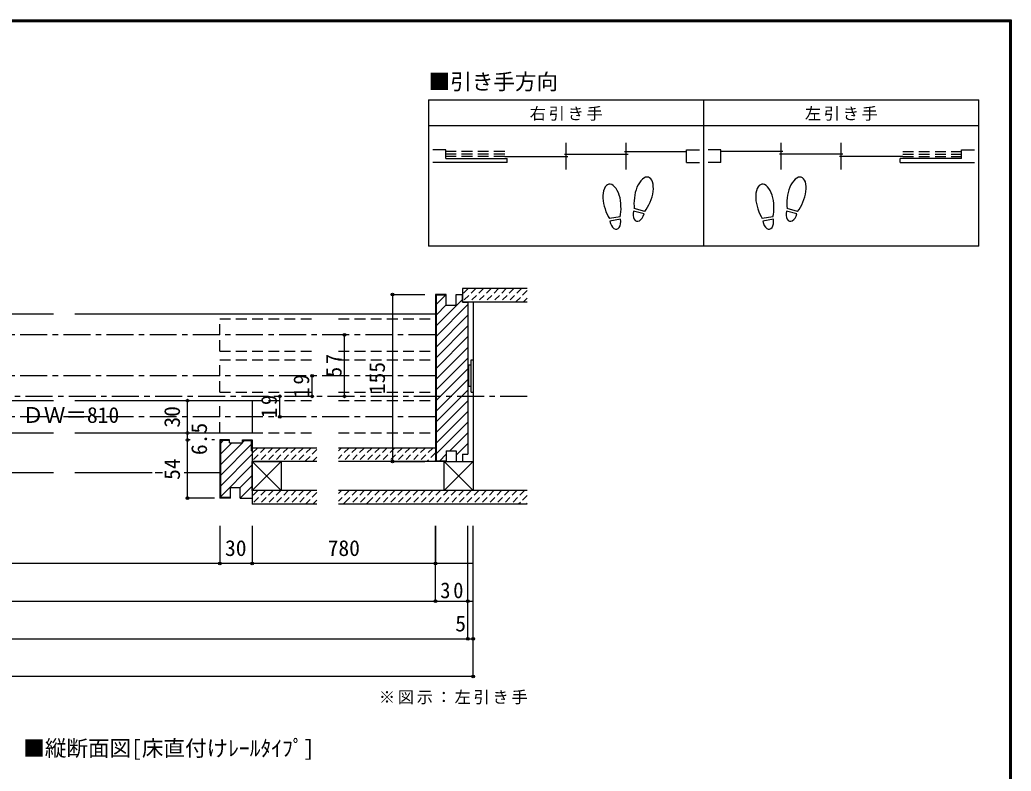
# Model space of a CAD drawing. Units: millimetres at full size, sheet at 1:5. Extents: x -973 to 977, y -718 to 696.
# Drawn here: x 58 to 977, y -1 to 696 of the extents above; entities that cross this region are included whole.
import ezdxf
from ezdxf.enums import TextEntityAlignment as Align

# ---------------------------------------------------------------- set-up
doc = ezdxf.new("R2010")
doc.units = ezdxf.units.MM
doc.header["$LTSCALE"] = 5
doc.header["$PDMODE"] = 32
doc.header["$PDSIZE"] = 2.5
for name, pattern in [('CHAIN1', [8, 5, -1, 1, -1]), ('DASHED1', [1.8, 1.2, -0.6]), ('DASHED2', [3, 2, -1])]:
    doc.linetypes.add(name, pattern=pattern)
for name, color, linetype in [('0-1_通り芯', 4, 'CHAIN1'), ('0-2_柱', 7, 'Continuous'), ('0-3_仕上げ', 2, 'Continuous'), ('0-4_枠', 3, 'Continuous'), ('0-6_扉', 6, 'Continuous'), ('0-7_金物', 7, 'Continuous'), ('0-8_戸当り', 3, 'Continuous'), ('0-A_文字', 7, 'Continuous'), ('0-B_寸法', 7, 'Continuous'), ('0-C_ハッチ', 4, 'DASHED1'), ('F-1_枠', 6, 'Continuous')]:
    doc.layers.add(name, color=color, linetype=linetype)
doc.styles.add('ＭＳ ゴシック', font='')
doc.styles.get('ＭＳ ゴシック').set_extended_font_data('MS Gothic')

msp = doc.modelspace()

# ---------------------------------------------------------------- linework, layer by layer
at = {"layer": '0-1_通り芯'}
msp.add_line((527.937, 346.5), (-612.914, 346.5), dxfattribs=at)
at = {"layer": '0-2_柱'}
for p, q in [((477.912, 434), (477.912, 259)), ((272.936, 286), (299.936, 259)), ((299.936, 286), (272.936, 259)), ((272.936, 286), (299.936, 286)), ((272.936, 259), (272.936, 286)), ((299.936, 286), (299.936, 259)), ((450.912, 286), (477.912, 259)), ((477.912, 286), (450.912, 259)), ((450.912, 286), (477.912, 286)), ((450.912, 259), (450.912, 286)), ((299.936, 259), (272.936, 259)), ((477.912, 259), (450.912, 259))]:
    msp.add_line(p, q, dxfattribs=at)
at = {"layer": '0-3_仕上げ'}
for p, q in [((527.937, 446.5), (467.936, 446.5)), ((467.936, 446.5), (467.936, 434)), ((527.937, 434), (467.936, 434)), ((332.936, 298.5), (272.936, 298.5)), ((272.936, 298.5), (272.936, 286)), ((442.936, 298.5), (352.936, 298.5)), ((332.936, 286), (272.936, 286)), ((442.936, 286), (352.936, 286)), ((332.936, 259), (272.936, 259)), ((272.936, 259), (272.936, 246.5)), ((527.937, 259), (352.936, 259)), ((332.936, 246.5), (272.936, 246.5)), ((527.937, 246.5), (352.936, 246.5))]:
    msp.add_line(p, q, dxfattribs=at)
at = {"layer": '0-4_枠'}
for p, q in [((442.936, 441), (442.936, 286)), ((452.936, 441), (442.936, 441)), ((443.436, 440.5), (443.436, 286.5)), ((452.936, 440.5), (443.436, 440.5)), ((452.936, 431), (452.936, 441)), ((461.936, 441), (467.936, 441)), ((467.936, 434), (467.936, 441)), ((467.936, 434), (472.936, 434)), ((472.936, 434), (472.936, 293)), ((242.936, 306), (242.936, 252)), ((251.936, 306), (242.936, 306)), ((243.436, 305.5), (243.436, 252.5)), ((251.936, 305.5), (243.436, 305.5)), ((251.936, 303.5), (251.936, 306)), ((251.936, 303.5), (263.936, 303.5)), ((263.936, 306), (272.936, 306)), ((263.936, 303.5), (263.936, 306)), ((263.936, 305.5), (272.436, 305.5)), ((272.436, 296), (272.436, 305.5)), ((272.936, 306), (272.936, 252)), ((272.436, 296), (272.936, 296)), ((452.936, 296), (452.936, 286)), ((452.936, 286), (442.936, 286)), ((452.936, 286.5), (443.436, 286.5)), ((461.936, 286), (467.936, 286)), ((467.936, 293), (472.936, 293)), ((467.936, 293), (467.936, 286)), ((252.936, 262), (261.936, 262)), ((252.936, 252), (252.936, 262)), ((261.936, 252), (261.936, 262)), ((252.936, 252), (242.936, 252)), ((252.936, 252.5), (243.436, 252.5)), ((261.936, 252), (272.936, 252))]:
    msp.add_line(p, q, dxfattribs=at)
at = {"layer": '0-4_枠', "color": 4}
for p, q in [((-116.489, 423), (88.664, 423)), ((108.664, 423), (442.936, 423)), ((-116.489, 276), (88.664, 276)), ((108.664, 276), (180.073, 276)), ((182.936, 276), (189.89, 276)), ((209.89, 276), (242.936, 276))]:
    msp.add_line(p, q, dxfattribs=at)
at = {"layer": '0-4_枠'}
for points in [[(452.936, 431), (461.936, 431), (461.936, 441)], [(452.936, 296), (461.936, 296), (461.936, 286)]]:
    msp.add_lwpolyline(points, dxfattribs=at)
at = {"layer": '0-6_扉', "color": 2, "linetype": 'DASHED2'}
for p, q in [((242.936, 418.5), (332.936, 418.5)), ((242.936, 388.5), (242.936, 418.5)), ((352.936, 418.5), (442.936, 418.5)), ((442.936, 418.5), (442.936, 388.5)), ((242.936, 388.5), (332.936, 388.5)), ((352.936, 388.5), (442.936, 388.5)), ((242.936, 380.5), (332.936, 380.5)), ((242.936, 350.5), (242.936, 380.5)), ((352.936, 380.5), (442.936, 380.5)), ((442.936, 380.5), (442.936, 350.5)), ((242.936, 350.5), (332.936, 350.5)), ((352.936, 350.5), (442.936, 350.5)), ((242.936, 342.5), (332.936, 342.5)), ((242.936, 312.5), (242.936, 342.5)), ((352.936, 342.5), (442.936, 342.5)), ((442.936, 342.5), (442.936, 312.5)), ((242.936, 312.5), (332.936, 312.5)), ((352.936, 312.5), (442.936, 312.5))]:
    msp.add_line(p, q, dxfattribs=at)
at = {"layer": '0-6_扉'}
for p, q in [((-13.347, 342.5), (88.664, 342.5)), ((108.664, 342.5), (272.936, 342.5)), ((272.936, 342.5), (272.936, 312.5)), ((-13.347, 312.5), (88.664, 312.5)), ((108.664, 312.5), (272.936, 312.5))]:
    msp.add_line(p, q, dxfattribs=at)
at = {"layer": '0-7_金物'}
for p, q in [((475.912, 380.504), (477.912, 380.504)), ((475.912, 350.504), (475.912, 380.504)), ((477.912, 380.504), (477.912, 350.504)), ((473.912, 374.504), (472.936, 374.504)), ((475.912, 375.504), (473.912, 375.504)), ((473.912, 355.504), (473.912, 375.504)), ((473.912, 356.471), (472.936, 356.471)), ((475.912, 355.504), (473.912, 355.504)), ((475.912, 350.504), (477.912, 350.504))]:
    msp.add_line(p, q, dxfattribs=at)
at = {"layer": '0-8_戸当り'}
for p, q in [((564.072, 556.931), (564.072, 581.731)), ((619.833, 556.931), (619.833, 581.731)), ((763.356, 556.931), (763.356, 581.731)), ((819.117, 556.931), (819.117, 581.731)), ((636.323, 515.799), (626.631, 518.396)), ((636.945, 518.117), (627.253, 520.714)), ((778.051, 515.799), (768.359, 518.396)), ((778.672, 518.117), (768.98, 520.714)), ((614.075, 513.138), (604.193, 511.396)), ((614.492, 510.775), (604.61, 509.032)), ((755.802, 513.138), (745.921, 511.396)), ((756.219, 510.775), (746.338, 509.032))]:
    msp.add_line(p, q, dxfattribs=at)
at = {"layer": '0-8_戸当り', "color": 2}
for p, q in [((452.55, 575.331), (440.55, 575.331)), ((452.55, 567.131), (452.55, 575.331)), ((562.472, 571.331), (621.433, 571.331)), ((618.233, 573.731), (675.595, 573.731)), ((675.595, 575.331), (687.595, 575.331)), ((675.595, 563.531), (675.595, 575.331)), ((707.595, 575.331), (695.595, 575.331)), ((707.595, 563.531), (707.595, 575.331)), ((764.956, 573.731), (707.595, 573.731)), ((820.717, 571.331), (761.756, 571.331)), ((930.639, 575.331), (942.639, 575.331)), ((930.639, 567.131), (930.639, 575.331)), ((509.511, 563.531), (440.55, 563.531)), ((452.55, 567.131), (509.511, 567.131)), ((507.111, 568.931), (565.672, 568.931)), ((509.511, 563.531), (509.511, 567.131)), ((675.595, 563.531), (687.595, 563.531)), ((707.595, 563.531), (695.595, 563.531)), ((876.078, 568.931), (817.517, 568.931)), ((930.639, 567.131), (873.678, 567.131)), ((873.678, 563.531), (873.678, 567.131)), ((873.678, 563.531), (942.639, 563.531))]:
    msp.add_line(p, q, dxfattribs=at)
at = {"layer": '0-8_戸当り', "linetype": 'DASHED2'}
for p, q in [((507.111, 573.731), (452.55, 573.731)), ((507.111, 571.331), (452.55, 571.331)), ((876.078, 573.731), (930.639, 573.731)), ((876.078, 571.331), (930.639, 571.331)), ((507.111, 568.931), (452.55, 568.931)), ((876.078, 568.931), (930.639, 568.931))]:
    msp.add_line(p, q, dxfattribs=at)
at = {"layer": '0-8_戸当り'}
for centre, major_axis, ratio, start_param, end_param in [((606.462, 527.423), (-2.794, 15.847), 0.5, 4.3405914, 8.2257792), ((636.082, 534.282), (4.165, 15.544), 0.5, 4.3405914, 8.2257792), ((748.189, 527.423), (-2.794, 15.847), 0.5, 4.3405914, 8.2257792), ((777.809, 534.282), (4.165, 15.544), 0.5, 4.3405914, 8.2257792), ((635.963, 533.837), (5.047, 18.835), 0.4, 1.8506333, 2.4428768), ((635.963, 533.837), (5.047, 18.835), 0.4, 3.8403085, 4.432552), ((777.69, 533.837), (5.047, 18.835), 0.4, 1.8506333, 2.4428768), ((777.69, 533.837), (5.047, 18.835), 0.4, 3.8403085, 4.432552), ((606.542, 526.97), (-3.386, 19.203), 0.4, 1.8506333, 2.4428768), ((606.542, 526.97), (-3.386, 19.203), 0.4, 3.8403085, 4.432552), ((631.477, 517.098), (2.164, 8.077), 0.6, 1.5707963, 4.712389), ((748.269, 526.97), (-3.386, 19.203), 0.4, 1.8506333, 2.4428768), ((748.269, 526.97), (-3.386, 19.203), 0.4, 3.8403085, 4.432552), ((773.205, 517.098), (2.164, 8.077), 0.6, 1.5707963, 4.712389), ((609.551, 509.904), (-1.452, 8.235), 0.6, 1.5707963, 4.712389), ((751.278, 509.904), (-1.452, 8.235), 0.6, 1.5707963, 4.712389)]:
    msp.add_ellipse(centre, major_axis=major_axis, ratio=ratio, start_param=start_param, end_param=end_param, dxfattribs=at)
at = {"layer": '0-A_文字', "color": 3}
for p, q in [((436.55, 621.667), (946.639, 621.667)), ((436.55, 621.667), (436.55, 485.984)), ((691.595, 485.984), (691.595, 621.667)), ((946.639, 485.984), (946.639, 621.667)), ((436.55, 597.667), (946.639, 597.667)), ((946.639, 485.984), (436.55, 485.984))]:
    msp.add_line(p, q, dxfattribs=at)
at = {"layer": '0-B_寸法', "color": 4}
for p, q in [((402.936, 441), (432.936, 441)), ((402.936, 441), (402.936, 286)), ((358.581, 346.5), (358.581, 403.5)), ((328.581, 346.5), (328.581, 365.5)), ((212.89, 342.5), (237.936, 342.5)), ((212.89, 252), (212.89, 342.5)), ((298.581, 327.5), (298.581, 346.5)), ((212.89, 312.5), (215.571, 312.5)), ((215.571, 306), (212.89, 306)), ((235.496, 312.5), (237.936, 312.5)), ((237.936, 306), (235.496, 306)), ((402.936, 286), (432.936, 286)), ((237.936, 252), (212.89, 252)), ((242.936, 226.5), (242.936, 191.5)), ((272.936, 226.5), (272.936, 191.5)), ((442.936, 156.5), (442.936, 226.5)), ((442.936, 226.5), (442.936, 191.5)), ((472.936, 121.5), (472.936, 226.5)), ((477.937, 86.5), (477.937, 226.5)), ((477.937, 191.5), (-522.914, 191.5)), ((-552.914, 156.5), (477.937, 156.5)), ((-557.914, 121.5), (477.937, 121.5)), ((477.937, 86.5), (-557.914, 86.5))]:
    msp.add_line(p, q, dxfattribs=at)
at = {"layer": '0-B_寸法', "color": 4, "linetype": 'CHAIN1'}
for p, q in [((442.936, 403.5), (-533.914, 403.5)), ((442.936, 365.5), (-269.63, 365.5)), ((442.936, 327.5), (-13.347, 327.5))]:
    msp.add_line(p, q, dxfattribs=at)
at = {"layer": '0-B_寸法'}
for p in [(402.936, 441), (358.581, 403.5), (328.581, 365.5), (212.89, 342.5), (298.581, 346.5), (328.581, 346.5), (358.581, 346.5), (298.581, 327.5), (212.89, 312.5), (212.89, 306), (402.936, 286), (212.89, 252), (242.936, 191.5), (272.936, 191.5), (442.936, 191.5), (442.936, 156.5), (472.936, 156.5), (472.936, 121.5), (477.937, 121.5), (477.937, 86.5)]:
    msp.add_point(p, dxfattribs=at)
at = {"layer": '0-C_ハッチ'}
for p, q in [((480.236, 446.5), (467.936, 434.201)), ((473.165, 446.5), (467.936, 441.272)), ((487.307, 446.5), (474.807, 434)), ((494.378, 446.5), (481.878, 434)), ((501.449, 446.5), (488.949, 434)), ((508.52, 446.5), (496.02, 434)), ((515.591, 446.5), (503.091, 434)), ((522.662, 446.5), (510.162, 434)), ((527.937, 444.703), (517.233, 434)), ((527.937, 437.632), (524.304, 434)), ((284.802, 298.5), (272.936, 286.634)), ((277.731, 298.5), (272.936, 293.705)), ((291.873, 298.5), (279.373, 286)), ((298.944, 298.5), (286.444, 286)), ((306.015, 298.5), (293.515, 286)), ((313.086, 298.5), (300.586, 286)), ((320.158, 298.5), (307.658, 286)), ((327.229, 298.5), (314.729, 286)), ((332.936, 297.137), (321.8, 286)), ((362.584, 298.5), (352.936, 288.852)), ((355.513, 298.5), (352.936, 295.923)), ((369.655, 298.5), (357.155, 286)), ((376.726, 298.5), (364.226, 286)), ((383.797, 298.5), (371.297, 286)), ((390.868, 298.5), (378.368, 286)), ((397.939, 298.5), (385.439, 286)), ((405.01, 298.5), (392.51, 286)), ((412.081, 298.5), (399.581, 286)), ((419.153, 298.5), (406.653, 286)), ((426.224, 298.5), (413.724, 286)), ((433.295, 298.5), (420.795, 286)), ((440.366, 298.5), (427.866, 286)), ((332.936, 290.066), (328.871, 286)), ((442.936, 294), (434.937, 286)), ((442.936, 286.928), (442.008, 286)), ((285.235, 259), (272.936, 246.701)), ((278.164, 259), (272.936, 253.772)), ((292.307, 259), (279.807, 246.5)), ((299.378, 259), (286.878, 246.5)), ((306.449, 259), (293.949, 246.5)), ((313.52, 259), (301.02, 246.5)), ((320.591, 259), (308.091, 246.5)), ((327.662, 259), (315.162, 246.5)), ((355.687, 259), (352.936, 256.249)), ((362.758, 259), (352.936, 249.178)), ((369.829, 259), (360.696, 249.866)), ((376.9, 259), (364.4, 246.5)), ((383.971, 259), (371.471, 246.5)), ((391.042, 259), (381.909, 249.866)), ((398.113, 259), (385.613, 246.5)), ((405.185, 259), (392.685, 246.5)), ((412.256, 259), (399.756, 246.5)), ((419.327, 259), (406.827, 246.5)), ((426.398, 259), (413.898, 246.5)), ((433.469, 259), (420.969, 246.5)), ((440.54, 259), (428.04, 246.5)), ((447.611, 259), (435.111, 246.5)), ((454.682, 259), (442.182, 246.5)), ((461.753, 259), (449.253, 246.5)), ((468.824, 259), (456.324, 246.5)), ((475.895, 259), (463.395, 246.5)), ((482.966, 259), (470.466, 246.5)), ((490.037, 259), (477.537, 246.5)), ((497.108, 259), (484.608, 246.5)), ((504.179, 259), (491.679, 246.5)), ((511.251, 259), (498.751, 246.5)), ((518.322, 259), (505.822, 246.5)), ((525.393, 259), (512.893, 246.5)), ((332.936, 257.203), (322.233, 246.5)), ((332.936, 250.132), (329.304, 246.5)), ((360.696, 249.866), (357.329, 246.5)), ((381.909, 249.866), (378.542, 246.5)), ((527.937, 254.473), (519.964, 246.5)), ((527.937, 247.402), (527.035, 246.5))]:
    msp.add_line(p, q, dxfattribs=at)
at = {"layer": '0-C_ハッチ', "linetype": 'Continuous'}
for p, q in [((443.436, 431.768), (452.168, 440.5)), ((443.436, 411.969), (467.936, 436.469)), ((461.936, 440.368), (462.568, 441)), ((443.436, 402.069), (472.936, 431.569)), ((443.436, 421.868), (452.936, 431.368)), ((443.436, 392.17), (472.936, 421.67)), ((443.436, 382.27), (472.936, 411.77)), ((443.436, 372.371), (472.936, 401.871)), ((443.436, 362.471), (472.936, 391.971)), ((443.436, 352.572), (472.936, 382.072)), ((443.436, 342.672), (472.936, 372.172)), ((443.436, 332.773), (472.936, 362.273)), ((443.436, 322.873), (472.936, 352.373)), ((443.436, 312.974), (472.936, 342.474)), ((443.436, 303.074), (472.936, 332.574)), ((443.436, 293.175), (472.936, 322.675)), ((456.161, 296), (472.936, 312.775)), ((243.436, 302.876), (246.06, 305.5)), ((243.436, 292.977), (253.96, 303.5)), ((243.436, 283.077), (263.859, 303.5)), ((263.936, 303.577), (265.859, 305.5)), ((243.436, 273.178), (272.436, 302.178)), ((461.936, 291.876), (472.936, 302.876)), ((243.436, 263.278), (272.936, 292.778)), ((446.661, 286.5), (452.936, 292.775)), ((243.436, 253.379), (272.936, 282.879)), ((261.936, 261.979), (272.936, 272.979)), ((261.936, 252.08), (272.936, 263.08)), ((252.457, 252.5), (252.936, 252.979))]:
    msp.add_line(p, q, dxfattribs=at)
at = {"layer": 'F-1_枠'}
for p, q in [((-973.347, 695.833), (976.653, 695.833)), ((-973.347, 695), (976.653, 695)), ((-973.347, 694.167), (976.653, 694.167)), ((974.986, 695.833), (974.986, -700.833)), ((975.82, 695.833), (975.82, -700.833)), ((976.653, 695.833), (976.653, -700.833))]:
    msp.add_line(p, q, dxfattribs=at)

# ---------------------------------------------------------------- texts
at = {"layer": '0-A_文字', "style": 'ＭＳ ゴシック'}
for s, p in [('■引き手方向', (436.55, 626.667)), ('ＤＷ＝810', (59.772, 317.5)), ('■縦断面図[床直付けﾚｰﾙﾀｲﾌﾟ]', (60.714, 8.319))]:
    msp.add_text(s, height=14.66, dxfattribs=at).set_placement(p, align=Align.BOTTOM_LEFT)
at = {"layer": '0-A_文字', "char_height": 11, "attachment_point": 7, "style": 'ＭＳ ゴシック'}
for s, insert in [('\\T1.17;右引き手', (530.322, 602.167)), ('\\T1.17;左引き手', (785.367, 602.167)), ('\\T1.17;※図示：左引き手', (390.437, 60.769))]:
    msp.add_mtext(s, dxfattribs=dict(at, insert=insert))
at = {"layer": '0-B_寸法', "style": 'ＭＳ ゴシック'}
for s, p in [('155', (400.436, 348.5)), ('30', (210.39, 317.5)), ('6.5', (235.432, 292.027)), ('54', (210.39, 269))]:
    msp.add_text(s, height=14.66, rotation=90, dxfattribs=at).set_placement(p, align=Align.BOTTOM_LEFT)
for s, p in [('30', (247.776, 194)), ('780', (342.936, 194)), ('5', (461.22, 124))]:
    msp.add_text(s, height=14.66, dxfattribs=at).set_placement(p, align=Align.BOTTOM_LEFT)
at = {"layer": '0-B_寸法', "char_height": 14.66, "attachment_point": 7, "rotation": 90, "style": 'ＭＳ ゴシック'}
for s, insert in [('\\T1.27;\\W0.95;57', (356.081, 364.375)), ('\\T1.27;\\W0.95;19', (326.081, 345.375)), ('\\T1.27;\\W0.95;19', (296.081, 326.375))]:
    msp.add_mtext(s, dxfattribs=dict(at, insert=insert))
at = {"layer": '0-B_寸法', "insert": (447.311, 159), "char_height": 14.66, "attachment_point": 7, "style": 'ＭＳ ゴシック'}
msp.add_mtext('\\T1.27;\\W0.95;30', dxfattribs=at)

doc.saveas('drawing.dxf')
